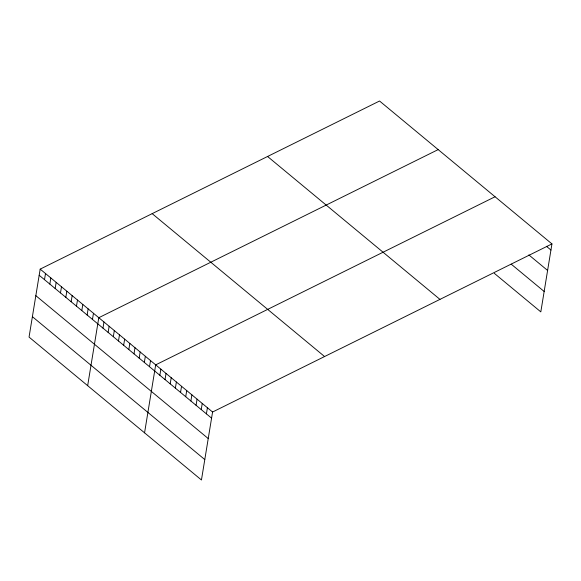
<?xml version="1.0" encoding="UTF-8"?>
<svg xmlns="http://www.w3.org/2000/svg" width="581" height="581" viewBox="0 0 581 581"><rect width="100%" height="100%" fill="white"/><g stroke="black" fill="none" stroke-linecap="round" stroke-linejoin="round"><path stroke-width="0.87" d="M40.183 269.119L29.05 337.089L201.447 479.986L212.581 412.016L551.95 243.911L379.553 101.014L40.183 269.119L212.581 412.016M44.505 279.672L45.507 273.535M49.835 284.087L50.837 277.95M55.159 288.503L56.168 282.373M60.489 292.918L61.499 286.789M65.82 297.341L66.822 291.204M71.151 301.757L72.153 295.62M76.474 306.172L77.484 300.036M81.805 310.588L82.807 304.451M87.135 315.004L88.138 308.874M92.466 319.419L93.468 313.29M87.666 385.675L98.799 317.705L438.168 149.6M102.968 328.127L103.97 321.99M108.139 332.412L109.141 326.275M113.31 336.697L114.312 330.567M118.48 340.989L119.483 334.852M123.651 345.274L124.654 339.137M128.822 349.559L129.832 343.429M133.993 353.851L135.003 347.714M139.171 358.136L140.174 351.999M144.342 362.421L145.344 356.284M149.513 366.705L150.515 360.576M144.56 432.83L155.686 364.861L495.056 196.756M159.855 375.282L160.864 369.146M165.026 379.567L166.035 373.438M170.204 383.859L171.206 377.723M175.375 388.144L176.377 382.007M180.546 392.429L181.548 386.292M185.717 396.714L186.719 390.585M190.888 401.006L191.89 394.869M196.058 405.291L197.068 399.154M201.229 409.576L202.239 403.439M206.408 413.868L207.41 407.731M551.95 243.911L540.817 311.881L494.271 273.295M546.423 246.293L550.948 250.048M528.855 254.914L547.607 270.448M511.193 264.144L544.165 291.473M267.558 156.485L439.955 299.382M152.171 213.641L324.576 356.538M39.174 275.256L211.578 418.153M35.833 295.664L208.238 438.553M32.391 316.681L204.795 459.578"/></g></svg>
